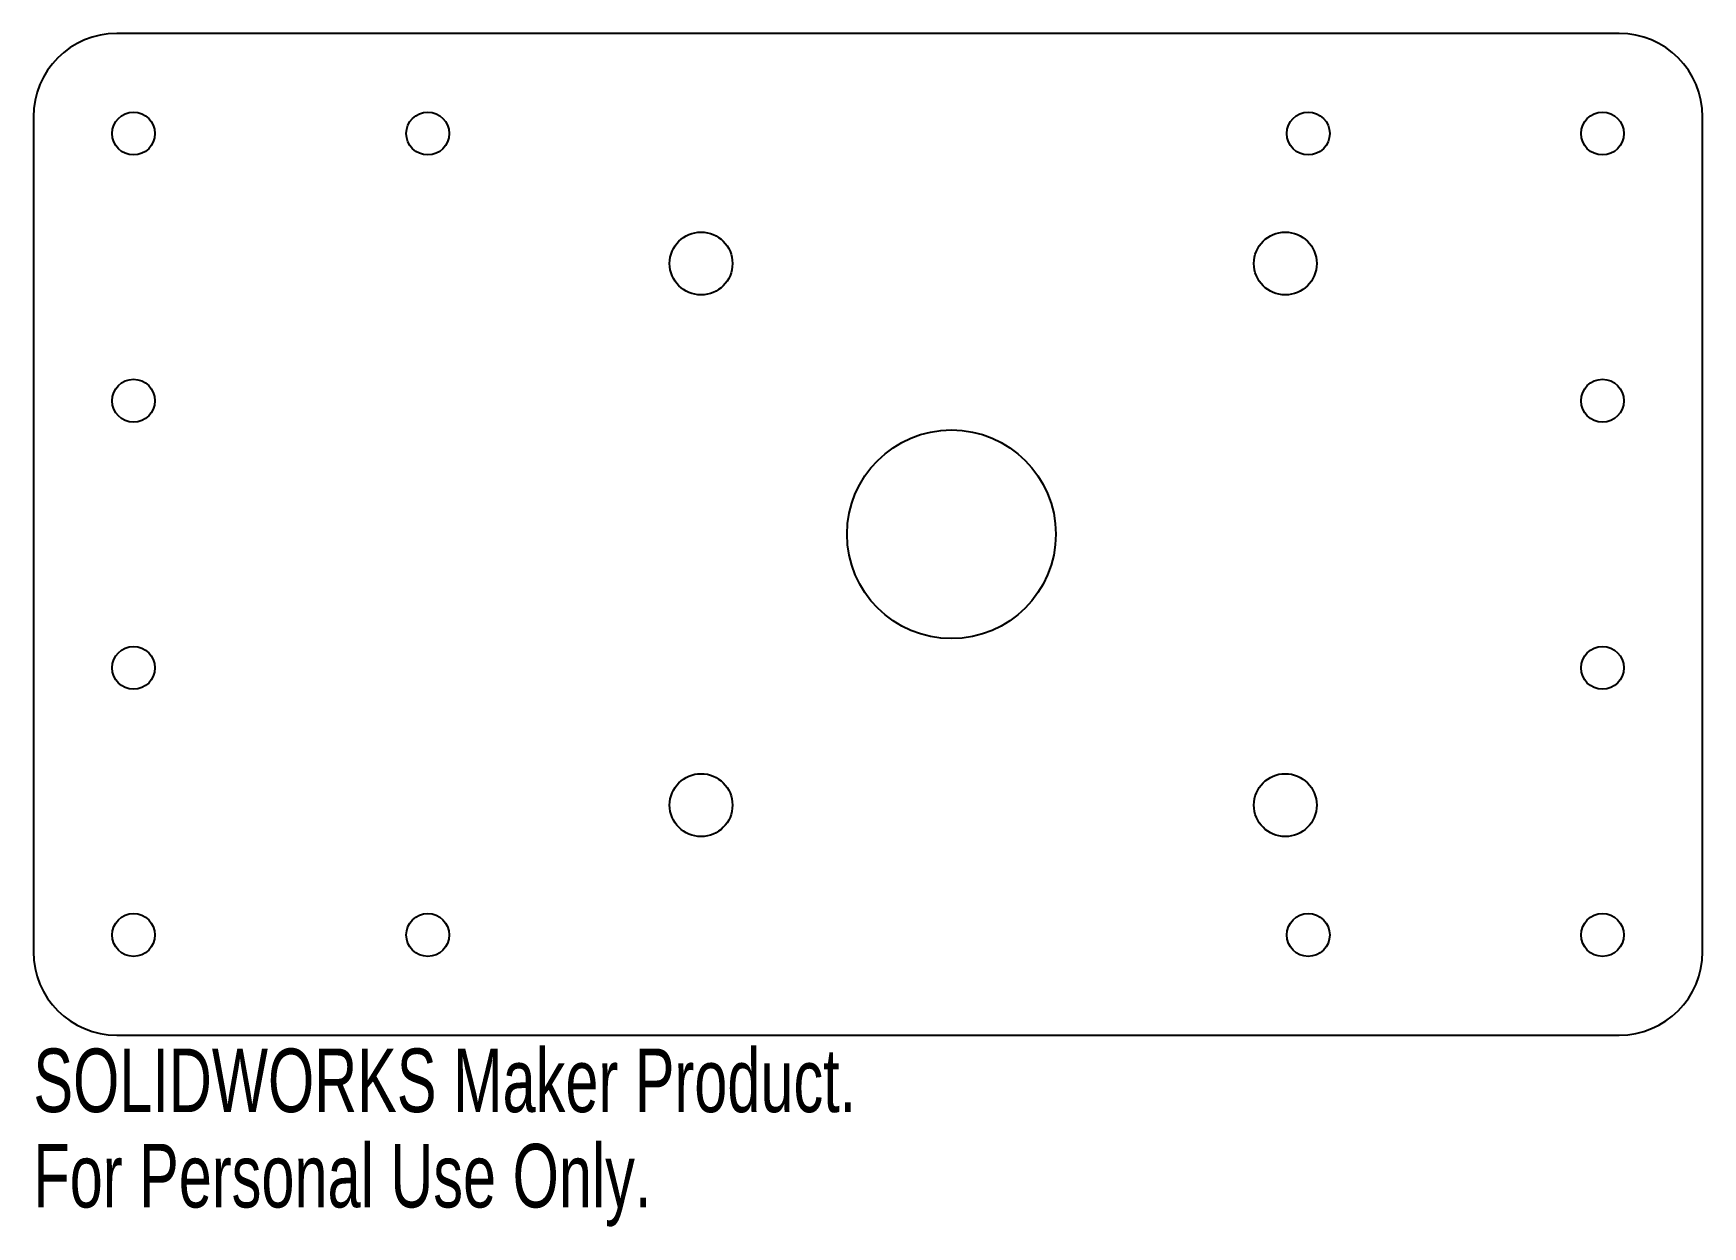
# Model space of a CAD drawing. Header units: millimetres. Extents: x 0 to 127, y -15 to 76.
import ezdxf

# ---------------------------------------------------------------- set-up
doc = ezdxf.new("R2010")
doc.units = ezdxf.units.MM
doc.styles.add('SLDTEXTSTYLE0', font='TXT', dxfattribs={"width": 0.7})

msp = doc.modelspace()

# ---------------------------------------------------------------- linework, layer by layer
for p, q in [((120.65, 76.2), (6.35, 76.2)), ((0, 69.85), (0, 6.35)), ((127, 6.35), (127, 69.85)), ((6.35, 0), (120.65, 0))]:
    msp.add_line(p, q)
for centre, radius in [((7.62, 68.58), 1.63), ((30, 68.58), 1.63), ((97, 68.58), 1.63), ((119.38, 68.58), 1.63), ((50.8, 58.7), 2.39), ((95.25, 58.7), 2.39), ((7.62, 48.26), 1.63), ((119.38, 48.26), 1.63), ((69.85, 38.1), 7.94), ((7.62, 27.94), 1.63), ((119.38, 27.94), 1.63), ((50.8, 17.5), 2.39), ((95.25, 17.5), 2.39), ((7.62, 7.62), 1.63), ((30, 7.62), 1.63), ((97, 7.62), 1.63), ((119.38, 7.62), 1.63)]:
    msp.add_circle(centre, radius)
for centre, start, end in [((6.35, 69.85), 90, 180), ((120.65, 69.85), 0, 90), ((6.35, 6.35), 180, 270), ((120.65, 6.35), 270, 0)]:
    msp.add_arc(centre, 6.35, start, end)

# ---------------------------------------------------------------- texts
at = {"color": 7, "linetype": 'Continuous', "char_height": 4.8336, "attachment_point": 1, "style": 'SLDTEXTSTYLE0'}
for s, insert in [('SOLIDWORKS Maker Product.', (0, -1.02)), ('For Personal Use Only.', (0, -8.27))]:
    msp.add_mtext(s, dxfattribs=dict(at, insert=insert))

doc.saveas('drawing.dxf')
